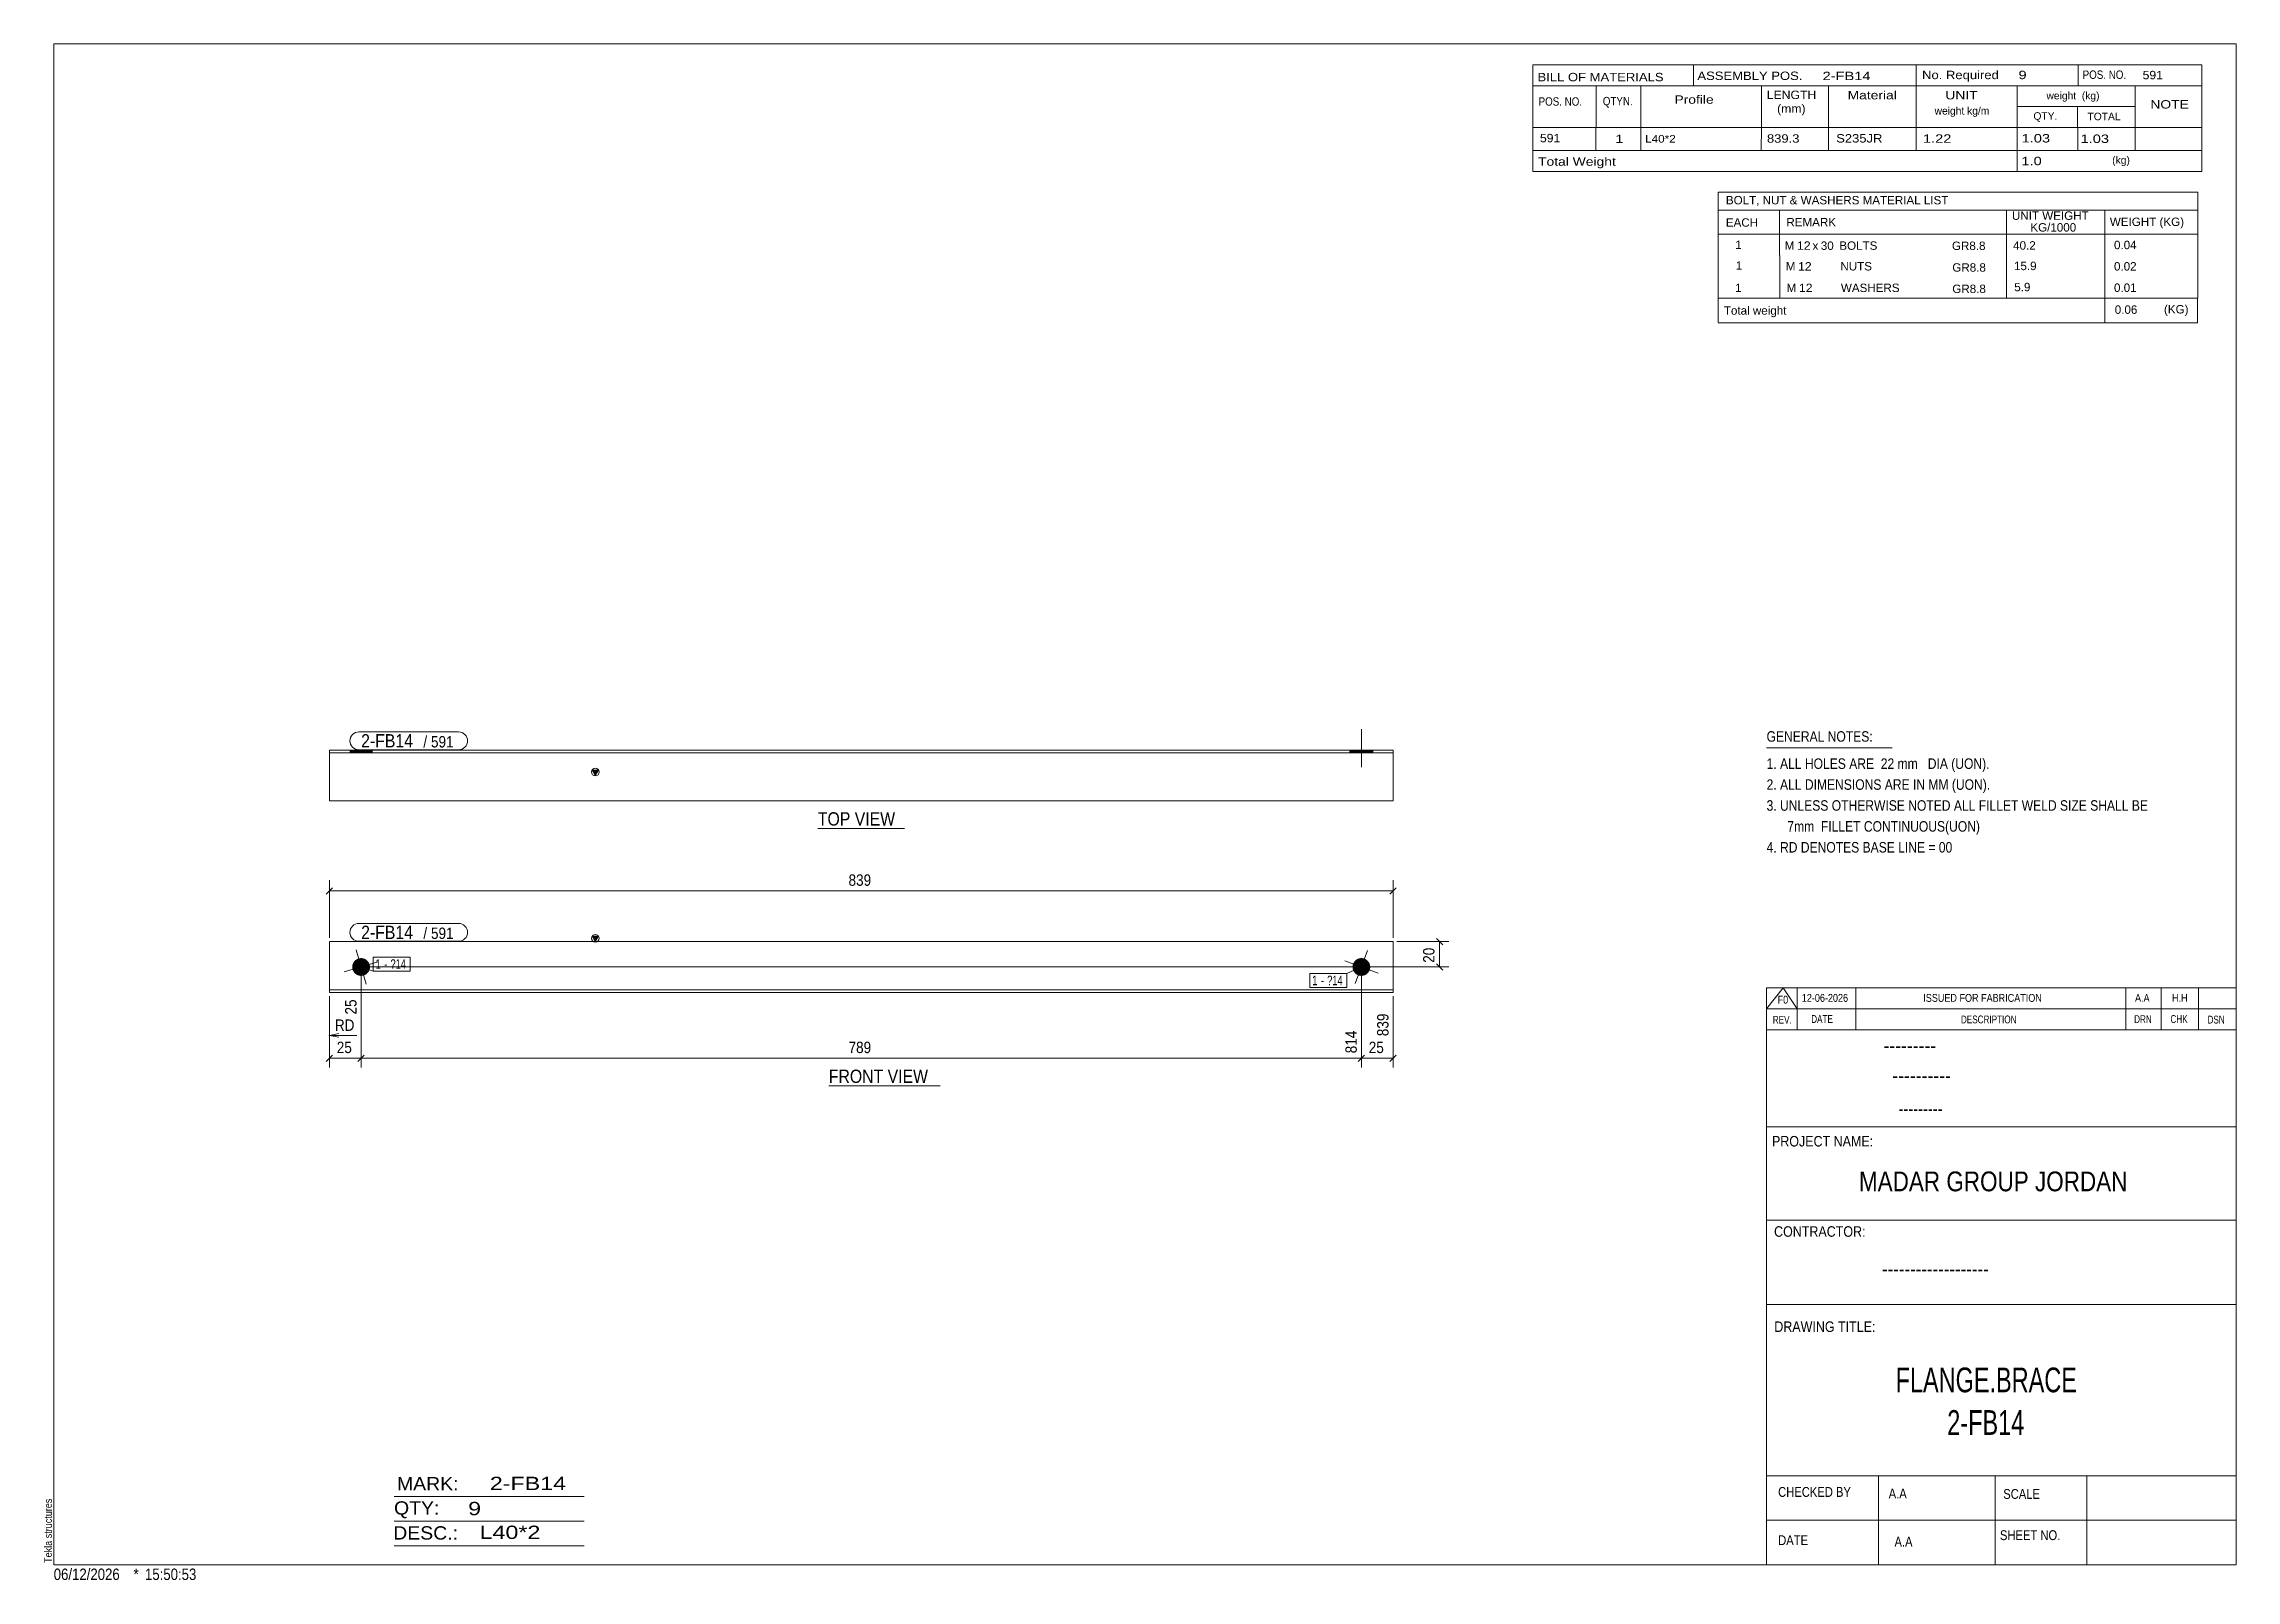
# Model space of a CAD drawing. Header units: millimetres. Extents: x 2 to 579, y 1 to 405.
import ezdxf

# ---------------------------------------------------------------- set-up
doc = ezdxf.new("R2010")
doc.units = ezdxf.units.MM
doc.linetypes.add('XKITLINE00', pattern=[0])
doc.linetypes.add('XKITLINE01', pattern=[4, 1, -1, 1, -1])
for name, color, linetype, lineweight in [('Bolt', 3, 'Continuous', 0), ('BoltMark', 7, 'Continuous', 0), ('Dimensions', 7, 'Continuous', 0), ('DrawingSheet', 5, 'Continuous', 0), ('OtherObjectType', 7, 'Continuous', 0), ('Part', 2, 'Continuous', 0), ('PartMark', 7, 'Continuous', 0)]:
    doc.layers.add(name, color=color, linetype=linetype, lineweight=lineweight)
doc.styles.add('@ARIAL_UNICODE_MS_BOLD', font='ARIAL.TTF')
doc.styles.add('ARIAL', font='ARIAL.TTF')
doc.styles.add('ARIAL_NARROW', font='ARIALN.TTF')
doc.styles.add('COMIC_SANS_MS_BOLD', font='COMICBD.TTF')
doc.styles.add('SWIS721_EX_BT', font='ARIAL.TTF')
doc.styles.add('SWISSE', font='ARIAL.TTF')

# ---------------------------------------------------------------- blocks, each defined once
blk = doc.blocks.new('*A1')
at = {"layer": 'Bolt'}
blk.add_hatch(color=3, dxfattribs=at).paths.add_polyline_path([(83.58, 161.61), (83.57, 161.67), (83.55, 161.72), (83.54, 161.78), (83.53, 161.83), (83.52, 161.89), (83.52, 161.95), (83.51, 162.01), (83.51, 162.06), (83.5, 162.12), (83.5, 162.18), (83.5, 162.23), (83.5, 162.29), (83.5, 162.35), (83.51, 162.41), (83.51, 162.46), (83.52, 162.52), (83.53, 162.58), (83.54, 162.63), (83.55, 162.69), (83.56, 162.74), (83.57, 162.8), (83.59, 162.86), (83.61, 162.91), (83.62, 162.97), (83.64, 163.02), (83.66, 163.07), (83.68, 163.13), (83.71, 163.18), (83.73, 163.23), (83.76, 163.28), (83.78, 163.33), (83.81, 163.38), (83.84, 163.43), (83.87, 163.48), (83.9, 163.53), (83.94, 163.57), (83.97, 163.62), (84, 163.67), (84.04, 163.71), (84.08, 163.75), (84.12, 163.8), (84.16, 163.84), (84.2, 163.88), (84.24, 163.92), (84.28, 163.96), (84.32, 163.99), (84.37, 164.03), (84.41, 164.07), (84.46, 164.1), (84.5, 164.13), (84.55, 164.17), (84.6, 164.2), (84.65, 164.23), (84.7, 164.26), (84.75, 164.28), (84.8, 164.31), (84.85, 164.33), (84.9, 164.36), (84.96, 164.38), (85.01, 164.4), (85.06, 164.42), (85.12, 164.44), (85.17, 164.45), (85.23, 164.47), (85.28, 164.48), (85.34, 164.5), (85.4, 164.51), (85.45, 164.52), (85.51, 164.53), (85.57, 164.53), (85.62, 164.54), (85.68, 164.54), (85.74, 164.55), (85.79, 164.55), (85.85, 164.55), (85.91, 164.55), (85.97, 164.55), (86.02, 164.54), (86.08, 164.54), (86.14, 164.53), (86.19, 164.52), (86.25, 164.51), (86.31, 164.5), (86.36, 164.49), (86.42, 164.48), (86.47, 164.46), (86.53, 164.44), (86.58, 164.43), (86.64, 164.41), (86.69, 164.39), (86.74, 164.37), (86.79, 164.34), (86.85, 164.32), (86.9, 164.29), (86.95, 164.27), (87, 164.24), (87.05, 164.21), (87.1, 164.18), (87.14, 164.15), (87.19, 164.11), (87.24, 164.08), (87.28, 164.05), (87.33, 164.01), (87.37, 163.97), (87.41, 163.93), (87.45, 163.89), (87.5, 163.85), (87.54, 163.81), (87.57, 163.77), (87.61, 163.73), (87.65, 163.68), (87.68, 163.64), (87.72, 163.59), (87.75, 163.55), (87.78, 163.5), (87.81, 163.45), (87.84, 163.4), (87.87, 163.35), (87.9, 163.3), (87.93, 163.25), (87.95, 163.2), (87.97, 163.15), (88, 163.09), (88.02, 163.04), (88.04, 162.99), (88.05, 162.93), (88.07, 162.88), (88.09, 162.82), (88.1, 162.77), (88.11, 162.71), (88.13, 162.65), (88.14, 162.6), (88.14, 162.54), (88.15, 162.48), (88.16, 162.43), (88.16, 162.37), (88.16, 162.31), (88.17, 162.26), (88.17, 162.2), (88.17, 162.14), (88.16, 162.08), (88.16, 162.03), (88.15, 161.97), (88.15, 161.91), (88.14, 161.86), (88.13, 161.8), (88.12, 161.74), (88.11, 161.69), (88.09, 161.63), (88.08, 161.58), (88.06, 161.52), (88.04, 161.47), (88.02, 161.41), (88, 161.36), (87.98, 161.31), (87.96, 161.26), (87.94, 161.2), (87.91, 161.15), (87.88, 161.1), (87.85, 161.05), (87.83, 161), (87.8, 160.95), (87.76, 160.91), (87.73, 160.86), (87.7, 160.81), (87.66, 160.77), (87.63, 160.72), (87.59, 160.68), (87.55, 160.64), (87.51, 160.6), (87.47, 160.55), (87.43, 160.51), (87.39, 160.48), (87.34, 160.44), (87.3, 160.4), (87.26, 160.37), (87.21, 160.33), (87.16, 160.3), (87.12, 160.27), (87.07, 160.24), (87.02, 160.21), (86.97, 160.18), (86.92, 160.15), (86.87, 160.12), (86.82, 160.1), (86.76, 160.08), (86.71, 160.05), (86.66, 160.03), (86.6, 160.01), (86.55, 160), (86.49, 159.98), (86.44, 159.96), (86.38, 159.95), (86.33, 159.94), (86.27, 159.92), (86.22, 159.91), (86.16, 159.91), (86.1, 159.9), (86.04, 159.89), (85.99, 159.89), (85.93, 159.89), (85.87, 159.88), (85.82, 159.88), (85.76, 159.88), (85.7, 159.89), (85.64, 159.89), (85.59, 159.9), (85.53, 159.9), (85.47, 159.91), (85.42, 159.92), (85.36, 159.93), (85.31, 159.94), (85.25, 159.96), (85.19, 159.97), (85.14, 159.99), (85.08, 160.01), (85.03, 160.03), (84.98, 160.05), (84.92, 160.07), (84.87, 160.09), (84.82, 160.11), (84.77, 160.14), (84.72, 160.17), (84.67, 160.2), (84.62, 160.22), (84.57, 160.25), (84.52, 160.29), (84.48, 160.32), (84.43, 160.35), (84.38, 160.39), (84.34, 160.42), (84.3, 160.46), (84.25, 160.5), (84.21, 160.54), (84.17, 160.58), (84.13, 160.62), (84.09, 160.66), (84.06, 160.71), (84.02, 160.75), (83.98, 160.79), (83.95, 160.84), (83.92, 160.89), (83.88, 160.93), (83.85, 160.98), (83.82, 161.03), (83.79, 161.08), (83.77, 161.13), (83.74, 161.18), (83.72, 161.23), (83.69, 161.29), (83.67, 161.34), (83.65, 161.39), (83.63, 161.45), (83.61, 161.5), (83.6, 161.56)], flags=17)
at = {"layer": 'Bolt', "color": 3, "linetype": 'XKITLINE00', "lineweight": 0}
for p, q in [((90.31, 163.54), (81.36, 160.9)), ((87.15, 157.74), (84.51, 166.69))]:
    blk.add_line(p, q, dxfattribs=at)
blk = doc.blocks.new('*A2')
at = {"layer": 'Bolt'}
blk.add_hatch(color=3, dxfattribs=at).paths.add_polyline_path([(348.06, 160.05), (348.01, 160.07), (347.95, 160.09), (347.9, 160.12), (347.85, 160.14), (347.8, 160.17), (347.75, 160.2), (347.7, 160.23), (347.65, 160.26), (347.6, 160.29), (347.56, 160.32), (347.51, 160.36), (347.47, 160.39), (347.42, 160.43), (347.38, 160.47), (347.34, 160.51), (347.29, 160.54), (347.25, 160.59), (347.21, 160.63), (347.18, 160.67), (347.14, 160.71), (347.1, 160.76), (347.07, 160.8), (347.03, 160.85), (347, 160.89), (346.97, 160.94), (346.94, 160.99), (346.91, 161.04), (346.88, 161.09), (346.85, 161.14), (346.83, 161.19), (346.8, 161.24), (346.78, 161.29), (346.76, 161.35), (346.74, 161.4), (346.72, 161.45), (346.7, 161.51), (346.68, 161.56), (346.67, 161.62), (346.65, 161.67), (346.64, 161.73), (346.63, 161.79), (346.62, 161.84), (346.61, 161.9), (346.6, 161.96), (346.6, 162.01), (346.59, 162.07), (346.59, 162.13), (346.59, 162.19), (346.59, 162.24), (346.59, 162.3), (346.59, 162.36), (346.6, 162.41), (346.6, 162.47), (346.61, 162.53), (346.62, 162.58), (346.63, 162.64), (346.64, 162.7), (346.65, 162.75), (346.67, 162.81), (346.68, 162.86), (346.7, 162.92), (346.71, 162.97), (346.73, 163.03), (346.75, 163.08), (346.78, 163.13), (346.8, 163.19), (346.82, 163.24), (346.85, 163.29), (346.88, 163.34), (346.9, 163.39), (346.93, 163.44), (346.96, 163.49), (347, 163.53), (347.03, 163.58), (347.06, 163.63), (347.1, 163.67), (347.13, 163.72), (347.17, 163.76), (347.21, 163.8), (347.25, 163.84), (347.29, 163.88), (347.33, 163.92), (347.37, 163.96), (347.42, 164), (347.46, 164.04), (347.51, 164.07), (347.55, 164.11), (347.6, 164.14), (347.65, 164.17), (347.7, 164.2), (347.74, 164.23), (347.79, 164.26), (347.84, 164.29), (347.9, 164.31), (347.95, 164.34), (348, 164.36), (348.05, 164.38), (348.11, 164.4), (348.16, 164.42), (348.21, 164.44), (348.27, 164.46), (348.32, 164.47), (348.38, 164.49), (348.44, 164.5), (348.49, 164.51), (348.55, 164.52), (348.61, 164.53), (348.66, 164.54), (348.72, 164.54), (348.78, 164.55), (348.83, 164.55), (348.89, 164.55), (348.95, 164.55), (349.01, 164.55), (349.06, 164.55), (349.12, 164.54), (349.18, 164.54), (349.23, 164.53), (349.29, 164.52), (349.35, 164.51), (349.4, 164.5), (349.46, 164.49), (349.51, 164.47), (349.57, 164.46), (349.62, 164.44), (349.68, 164.42), (349.73, 164.4), (349.79, 164.38), (349.84, 164.36), (349.89, 164.34), (349.94, 164.31), (349.99, 164.29), (350.04, 164.26), (350.09, 164.23), (350.14, 164.2), (350.19, 164.17), (350.24, 164.14), (350.29, 164.11), (350.33, 164.08), (350.38, 164.04), (350.42, 164), (350.47, 163.97), (350.51, 163.93), (350.55, 163.89), (350.59, 163.85), (350.63, 163.81), (350.67, 163.76), (350.71, 163.72), (350.74, 163.68), (350.78, 163.63), (350.81, 163.59), (350.84, 163.54), (350.88, 163.49), (350.91, 163.44), (350.94, 163.39), (350.96, 163.34), (350.99, 163.29), (351.02, 163.24), (351.04, 163.19), (351.07, 163.14), (351.09, 163.09), (351.11, 163.03), (351.13, 162.98), (351.15, 162.92), (351.16, 162.87), (351.18, 162.81), (351.19, 162.76), (351.2, 162.7), (351.22, 162.65), (351.23, 162.59), (351.23, 162.53), (351.24, 162.48), (351.25, 162.42), (351.25, 162.36), (351.25, 162.31), (351.26, 162.25), (351.26, 162.19), (351.25, 162.13), (351.25, 162.08), (351.25, 162.02), (351.24, 161.96), (351.23, 161.91), (351.23, 161.85), (351.22, 161.79), (351.21, 161.74), (351.19, 161.68), (351.18, 161.62), (351.16, 161.57), (351.15, 161.51), (351.13, 161.46), (351.11, 161.41), (351.09, 161.35), (351.07, 161.3), (351.04, 161.25), (351.02, 161.2), (350.99, 161.14), (350.97, 161.09), (350.94, 161.04), (350.91, 161), (350.88, 160.95), (350.85, 160.9), (350.81, 160.85), (350.78, 160.81), (350.75, 160.76), (350.71, 160.72), (350.67, 160.67), (350.63, 160.63), (350.59, 160.59), (350.55, 160.55), (350.51, 160.51), (350.47, 160.47), (350.43, 160.43), (350.38, 160.4), (350.34, 160.36), (350.29, 160.33), (350.24, 160.29), (350.2, 160.26), (350.15, 160.23), (350.1, 160.2), (350.05, 160.17), (350, 160.15), (349.95, 160.12), (349.9, 160.1), (349.84, 160.07), (349.79, 160.05), (349.74, 160.03), (349.68, 160.01), (349.63, 159.99), (349.57, 159.98), (349.52, 159.96), (349.46, 159.95), (349.41, 159.93), (349.35, 159.92), (349.3, 159.91), (349.24, 159.9), (349.18, 159.9), (349.13, 159.89), (349.07, 159.89), (349.01, 159.89), (348.95, 159.88), (348.9, 159.88), (348.84, 159.88), (348.78, 159.89), (348.72, 159.89), (348.67, 159.9), (348.61, 159.9), (348.55, 159.91), (348.5, 159.92), (348.44, 159.93), (348.39, 159.95), (348.33, 159.96), (348.27, 159.97), (348.22, 159.99), (348.17, 160.01), (348.11, 160.03)], flags=17)
at = {"layer": 'Bolt', "color": 3, "linetype": 'XKITLINE00', "lineweight": 0}
for p, q in [((353.3, 160.6), (344.55, 163.84)), ((350.54, 166.59), (347.3, 157.84))]:
    blk.add_line(p, q, dxfattribs=at)
blk = doc.blocks.new('*A3')
at = {"layer": 'Part'}
blk.add_hatch(color=2, dxfattribs=at).paths.add_polyline_path([(146.64, 170.28), (148.24, 170.28), (147.44, 168.88)], flags=17)
at = {"layer": 'Part', "color": 2, "linetype": 'XKITLINE00', "lineweight": 0}
for p, q in [((77.5, 168.88), (77.5, 155.55)), ((77.5, 168.88), (357.26, 168.88)), ((147.44, 168.88), (146.64, 170.28)), ((146.64, 170.28), (148.24, 170.28)), ((148.24, 170.28), (147.44, 168.88)), ((357.26, 168.88), (357.26, 155.55)), ((357.26, 156.22), (77.5, 156.22)), ((77.5, 155.55), (357.26, 155.55))]:
    blk.add_line(p, q, dxfattribs=at)
blk.add_circle((147.44, 169.78), 1, dxfattribs=at)
blk = doc.blocks.new('*A4')
at = {"layer": 'Bolt'}
blk.add_hatch(color=3, dxfattribs=at).paths.add_polyline_path([(88.73, 219.25), (88.73, 218.58), (82.93, 218.58), (82.93, 219.25)], flags=17)
at = {"layer": 'Bolt', "color": 3, "linetype": 'XKITLINE00', "lineweight": 0}
for p, q in [((82.93, 218.58), (82.93, 219.25)), ((85.83, 218.58), (85.83, 219.25)), ((88.73, 218.58), (88.73, 219.25))]:
    blk.add_line(p, q, dxfattribs=at)
blk = doc.blocks.new('*A5')
at = {"layer": 'Bolt'}
blk.add_hatch(color=3, dxfattribs=at).paths.add_polyline_path([(351.92, 219.25), (351.92, 218.58), (345.92, 218.58), (345.92, 219.25)], flags=17)
at = {"layer": 'Bolt', "color": 3, "linetype": 'XKITLINE00', "lineweight": 0}
for p, q in [((345.92, 218.58), (345.92, 219.25)), ((348.92, 214.75), (348.92, 224.75)), ((351.92, 218.58), (351.92, 219.25))]:
    blk.add_line(p, q, dxfattribs=at)
blk = doc.blocks.new('*A6')
at = {"layer": 'Part'}
blk.add_hatch(color=2, dxfattribs=at).paths.add_polyline_path([(146.64, 213.98), (148.24, 213.98), (147.44, 212.58)], flags=17)
at = {"layer": 'Part', "color": 2, "linetype": 'XKITLINE00', "lineweight": 0}
for p, q in [((77.5, 218.58), (77.5, 219.25)), ((77.5, 219.25), (357.26, 219.25)), ((357.26, 218.58), (357.26, 219.25)), ((357.26, 218.58), (77.5, 218.58)), ((77.5, 205.92), (77.5, 218.58)), ((147.44, 212.58), (146.64, 213.98)), ((146.64, 213.98), (148.24, 213.98)), ((148.24, 213.98), (147.44, 212.58)), ((357.26, 218.58), (357.26, 205.92)), ((357.26, 205.92), (77.5, 205.92))]:
    blk.add_line(p, q, dxfattribs=at)
at = {"layer": 'Part', "color": 7, "linetype": 'XKITLINE01', "lineweight": 0}
blk.add_line((357.26, 219.25), (357.26, 218.58), dxfattribs=at)
at = {"layer": 'Part', "color": 2, "linetype": 'XKITLINE00', "lineweight": 0}
blk.add_circle((147.44, 213.48), 1, dxfattribs=at)
blk = doc.blocks.new('*A7')
at = {"layer": 'DrawingSheet', "color": 5, "linetype": 'XKITLINE00', "lineweight": 0}
for p, q in [((579, 405), (5, 405)), ((5, 405), (5, 5)), ((579, 5), (579, 405)), ((5, 5), (579, 5))]:
    blk.add_line(p, q, dxfattribs=at)
at = {"layer": 'DrawingSheet', "color": 5, "style": 'ARIAL', "width": 0.85}
blk.add_text('Tekla structures', height=2, rotation=90, dxfattribs=at).set_placement((4.5, 5.5))
blk = doc.blocks.new('*A8')
at = {"layer": 'OtherObjectType', "color": 7, "linetype": 'XKITLINE00', "lineweight": 0}
for p, q in [((442.76, 365.95), (442.75, 354.95)), ((442.76, 365.95), (568.88, 365.95)), ((568.88, 365.95), (568.88, 354.95)), ((442.75, 361.3), (568.88, 361.3)), ((458.87, 361.31), (458.87, 354.95)), ((518.57, 361.31), (518.57, 354.95)), ((544.47, 361.29), (544.47, 354.95)), ((442.76, 354.92), (442.76, 349.42)), ((442.77, 354.95), (568.88, 354.95)), ((458.92, 354.95), (458.92, 349.33)), ((518.57, 354.95), (518.57, 349.33)), ((544.5, 354.95), (544.5, 349.45)), ((568.88, 354.95), (568.88, 349.45)), ((442.79, 349.33), (442.79, 343.72)), ((458.95, 349.33), (458.95, 343.71)), ((518.57, 349.33), (518.57, 343.71)), ((544.5, 349.33), (544.5, 343.83)), ((568.88, 349.33), (568.88, 343.83)), ((442.79, 343.7), (442.79, 338.13)), ((458.95, 343.71), (458.95, 338.09)), ((518.57, 343.71), (518.57, 338.09)), ((544.5, 343.71), (544.5, 338.1)), ((568.88, 343.71), (568.88, 338.1)), ((568.88, 338.1), (442.75, 338.13)), ((442.78, 338.09), (442.78, 331.69)), ((442.85, 338.09), (568.87, 338.09)), ((544.5, 338.06), (544.5, 331.64)), ((568.87, 338.06), (568.87, 331.65)), ((442.77, 331.65), (568.87, 331.65))]:
    blk.add_line(p, q, dxfattribs=at)
at = {"layer": 'OtherObjectType', "color": 7, "style": 'ARIAL_NARROW'}
for s, width, p in [('BOLT, NUT & WASHERS MATERIAL LIST', 1.211571, (444.79, 362.79)), ('EACH', 1.211571, (444.78, 356.92)), ('REMARK', 1.211571, (460.7, 357.01)), ('UNIT WEIGHT', 1.211571, (520.03, 358.72)), (' KG/1000', 1.211571, (524.02, 355.63)), ('WEIGHT (KG)', 1.211571, (545.78, 357.1)), ('1', 1.211571, (447.26, 351.05)), ('M', 1.211571, (460.26, 350.85)), ('12', 1.275, (463.5, 350.83)), ('x', 1.211571, (467.58, 350.83)), ('30', 1.211571, (469.76, 350.82)), ('BOLTS', 1.211571, (474.63, 350.84)), ('GR8.8', 1.211571, (504.25, 350.79)), ('40.2', 1.211571, (520.34, 350.88)), ('0.04', 1.211571, (546.87, 351.01)), ('1', 1.211571, (447.4, 345.61)), ('M', 1.211571, (460.54, 345.41)), ('12', 1.275, (463.78, 345.39)), ('NUTS', 1.211571, (474.91, 345.41)), ('GR8.8', 1.211571, (504.35, 345.09)), ('15.9', 1.211571, (520.56, 345.5)), ('0.02', 1.211571, (546.87, 345.39)), ('1', 1.211571, (447.24, 339.74)), ('M', 1.211571, (460.76, 339.74)), ('12', 1.275, (464, 339.72)), ('WASHERS', 1.211571, (475.04, 339.73)), ('GR8.8', 1.211571, (504.35, 339.47)), ('5.9', 1.211571, (520.64, 339.94)), ('0.01', 1.211571, (546.87, 339.78)), ('Total weight', 1.211571, (444.26, 333.77)), ('0.06', 1.211571, (547.07, 334)), ('(KG)', 1.211571, (560.02, 334.1))]:
    blk.add_text(s, height=2.2, dxfattribs=dict(at, width=width)).set_placement(p)
blk = doc.blocks.new('*A9')
at = {"layer": 'OtherObjectType', "color": 7, "linetype": 'XKITLINE00', "lineweight": 0}
blk.add_line((455.5, 219.82), (488.5, 219.82), dxfattribs=at)
at = {"layer": 'OtherObjectType', "color": 7, "style": 'ARIAL_NARROW', "width": 1.008832}
for s, p in [('GENERAL NOTES:', (455.5, 221.47)), ('1. ALL HOLES ARE  22 mm   DIA (UON).', (455.5, 214.32)), ('2. ALL DIMENSIONS ARE IN MM (UON).', (455.5, 208.82)), ('3. UNLESS OTHERWISE NOTED ALL FILLET WELD SIZE SHALL BE', (455.5, 203.32)), ('7mm  FILLET CONTINUOUS(UON)', (460.95, 197.82)), ('4. RD DENOTES BASE LINE = 00', (455.5, 192.32))]:
    blk.add_text(s, height=2.75, dxfattribs=at).set_placement(p)
blk = doc.blocks.new('*A10')
at = {"layer": 'OtherObjectType', "color": 7, "linetype": 'XKITLINE00', "lineweight": 0}
for p, q in [((455.5, 156.76), (579, 156.76)), ((455.5, 151.21), (459.82, 156.76)), ((455.5, 151.21), (455.5, 156.76)), ((459.82, 156.76), (463.53, 151.21)), ((463.53, 151.21), (463.53, 156.76)), ((478.97, 151.21), (478.97, 156.76)), ((549.98, 151.21), (549.98, 156.76)), ((559.24, 151.21), (559.24, 156.76)), ((569.12, 151.21), (569.12, 156.76)), ((579, 151.21), (579, 156.76)), ((455.5, 151.21), (579, 151.21)), ((455.5, 145.65), (455.5, 151.21)), ((459.21, 151.21), (579, 151.21)), ((463.53, 145.65), (463.53, 151.21)), ((478.97, 145.65), (478.97, 151.21)), ((549.98, 145.65), (549.98, 151.21)), ((559.24, 145.65), (559.24, 151.21)), ((569.12, 145.65), (569.12, 151.21)), ((579, 145.65), (579, 151.21))]:
    blk.add_line(p, q, dxfattribs=at)
at = {"layer": 'OtherObjectType', "color": 7, "style": 'ARIAL_NARROW'}
for s, height, width, p in [('F0', 2.058, 1.008832, (458.4, 152.59)), ('12-06-2026', 2.058, 1.008832, (464.76, 153.06)), ('ISSUED FOR FABRICATION', 2.0583, 1.008832, (496.71, 153.06)), ('A.A', 2.058, 1.008832, (552.4, 153.06)), ('H.H', 2.058, 1.008832, (562.13, 153.06)), ('REV.', 2.058, 0.907949, (457.13, 147.31)), ('DATE', 2.058, 0.907949, (467.23, 147.5)), ('DESCRIPTION', 2.0583, 0.907949, (506.61, 147.39)), ('DRN', 2.058, 0.907949, (552.17, 147.47)), ('CHK', 2.058, 0.907949, (561.72, 147.5)), ('DSN', 2.058, 0.907949, (571.47, 147.35))]:
    blk.add_text(s, height=height, dxfattribs=dict(at, width=width)).set_placement(p)
blk = doc.blocks.new('*A11')
at = {"layer": 'OtherObjectType', "color": 6, "linetype": 'XKITLINE00', "lineweight": 0}
for p, q in [((94.5, 23), (144.5, 23)), ((94.5, 16.5), (144.5, 16.5)), ((94.5, 10), (144.5, 10))]:
    blk.add_line(p, q, dxfattribs=at)
at = {"layer": 'OtherObjectType', "color": 6, "style": 'ARIAL_NARROW'}
for s, width, p in [('MARK:', 1.275, (95.27, 24.58)), ('2-FB14', 1.525501, (119.69, 24.65)), ('QTY:', 1.275, (94.5, 18.19)), ('9', 1.525501, (113.99, 18.05)), ('DESC.:', 1.275, (94.29, 11.63)), ('L40*2', 1.525501, (117, 11.79))]:
    blk.add_text(s, height=3.5, dxfattribs=dict(at, width=width)).set_placement(p)
blk = doc.blocks.new('*A12')
at = {"layer": 'OtherObjectType', "color": 2, "linetype": 'XKITLINE00', "lineweight": 0}
for p, q in [((455.5, 145.65), (579, 145.65)), ((455.5, 5), (455.5, 145.64)), ((578.98, 145.64), (579, 5)), ((579, 120.14), (455.5, 120.14)), ((455.5, 95.63), (579, 95.63)), ((579, 73.49), (455.5, 73.49)), ((579, 28.4), (455.5, 28.4)), ((484.94, 28.4), (484.94, 5)), ((515.62, 5), (515.62, 28.4)), ((539.75, 5), (539.75, 28.4)), ((579, 16.7), (455.5, 16.7)), ((579, 5), (455.5, 5))]:
    blk.add_line(p, q, dxfattribs=at)
at = {"layer": 'OtherObjectType', "color": 4, "style": '@ARIAL_UNICODE_MS_BOLD', "width": 0.85}
blk.add_text('---------', height=3.9, dxfattribs=at).set_placement((486.23, 139.59))
at = {"layer": 'OtherObjectType', "color": 7, "style": 'ARIAL', "width": 0.85}
for s, height, p in [('----------', 3.9, (488.56, 131.77)), ('---------', 3.25, (490.21, 123.31))]:
    blk.add_text(s, height=height, dxfattribs=at).set_placement(p)
at = {"layer": 'OtherObjectType', "color": 3, "width": 0.85}
for s, style, p in [('PROJECT NAME:', 'SWIS721_EX_BT', (456.92, 115.01)), ('CONTRACTOR:', 'SWISSE', (457.47, 91.27)), ('DRAWING TITLE:', 'SWIS721_EX_BT', (457.53, 66.24))]:
    blk.add_text(s, height=2.7618, dxfattribs=dict(at, style=style)).set_placement(p)
at = {"layer": 'OtherObjectType', "color": 7, "width": 0.85}
for s, height, p in [('MADAR GROUP JORDAN', 5.2, (479.79, 103.23)), ('CHECKED BY', 2.592, (458.53, 22.86)), ('A.A', 2.592, (487.61, 22.45)), ('SCALE', 2.592, (517.74, 22.33)), ('DATE', 2.592, (458.54, 10.16)), ('A.A', 2.592, (489.14, 9.76)), ('SHEET NO.', 2.592, (516.87, 11.49))]:
    blk.add_text(s, height=height, dxfattribs=at).set_placement(p)
at = {"layer": 'OtherObjectType', "color": 1}
for s, height, style, width, p in [('-------------------', 3.9, 'COMIC_SANS_MS_BOLD', 0.85, (485.87, 80.86)), ('FLANGE.BRACE', 6.5, 'ARIAL', 0.68, (489.43, 50.37)), ('2-FB14', 6.5, 'ARIAL', 0.68, (503.02, 39.17))]:
    blk.add_text(s, height=height, dxfattribs=dict(at, style=style, width=width)).set_placement(p)
blk = doc.blocks.new('*A13')
at = {"layer": 'OtherObjectType', "color": 7, "linetype": 'XKITLINE00', "lineweight": 0}
for p, q in [((393.98, 399.5), (569.98, 399.5)), ((393.98, 399.5), (393.98, 388.5)), ((436.26, 399.42), (436.26, 393.87)), ((494.85, 394), (494.85, 399.5)), ((537.43, 393.96), (537.43, 399.42)), ((569.98, 394), (569.98, 399.5)), ((393.98, 394), (569.98, 394)), ((410.64, 394), (410.64, 383)), ((422.4, 393.98), (422.4, 383.03)), ((454.12, 393.99), (454.13, 383)), ((471.78, 393.98), (471.78, 383)), ((494.85, 393.98), (494.85, 383)), ((521.43, 394), (521.43, 383)), ((552.42, 394), (552.42, 383)), ((569.98, 394), (569.98, 388.5)), ((393.98, 388.5), (393.98, 383)), ((521.45, 388.52), (552.45, 388.52)), ((537.28, 388.52), (537.28, 383)), ((569.98, 388.5), (569.98, 383)), ((393.98, 383), (569.98, 383)), ((393.98, 383), (393.98, 376.95)), ((410.63, 383), (410.63, 376.95)), ((422.44, 382.99), (422.44, 376.95)), ((454.12, 383), (454.11, 376.95)), ((471.79, 383), (471.79, 376.95)), ((494.87, 383), (494.87, 376.95)), ((521.44, 383), (521.44, 376.95)), ((537.33, 382.95), (537.33, 376.95)), ((552.43, 383), (552.43, 376.95)), ((569.98, 383), (569.98, 376.95)), ((393.98, 376.95), (569.98, 376.95)), ((393.98, 376.95), (393.98, 371.45)), ((521.44, 376.95), (521.44, 371.45)), ((569.98, 376.95), (569.98, 371.45)), ((393.98, 371.45), (569.98, 371.45))]:
    blk.add_line(p, q, dxfattribs=at)
at = {"layer": 'OtherObjectType', "color": 7, "style": 'ARIAL_NARROW'}
for s, height, width, p in [('No. Required', 2.2, 1.36, (496.39, 395.72)), ('9', 2.2, 1.525501, (521.75, 395.72)), ('POS. NO.', 2.2, 1.02, (538.63, 395.79)), ('591', 2.2, 1.270501, (554.4, 395.69)), ('BILL OF MATERIALS', 2.2, 1.36, (395.25, 395.16)), ('ASSEMBLY POS.', 2.2, 1.36, (437.3, 395.5)), ('LENGTH', 2.2, 1.275, (455.54, 390.49)), ('2-FB14', 2.2, 1.525501, (470.23, 395.46)), ('Material', 2.2, 1.445, (476.81, 390.41)), ('UNIT', 2.2, 1.445, (502.52, 390.4)), ('weight  (kg)', 1.98, 1.19, (529.11, 390.39)), ('POS. NO.', 2.2, 1.02, (395.53, 388.74)), ('QTYN.', 2.2, 1.02, (412.42, 388.84)), ('Profile', 2.2, 1.445, (431.26, 389.25)), ('(mm)', 2.2, 1.275, (458.26, 386.86)), ('weight kg/m', 1.98, 1.19, (499.69, 386.4)), ('QTY.', 1.98, 1.19, (525.68, 385.03)), ('TOTAL', 1.98, 1.19, (539.9, 384.91)), ('NOTE', 2.2, 1.445, (556.44, 387.99)), ('591', 2.2, 1.270501, (395.89, 379.12)), ('1', 2.2, 1.525501, (415.71, 378.91)), ('L40*2', 1.98, 1.355501, (423.56, 379.04)), ('839.3', 2.2, 1.355501, (455.59, 379.01)), ('S235JR', 2.2, 1.355501, (473.81, 379.05)), ('1.22', 2.2, 1.525501, (496.62, 378.99)), ('1.03', 2.2, 1.525501, (522.57, 379.07)), ('1.03', 2.2, 1.525501, (538.08, 378.94)), ('Total Weight', 2.2, 1.445, (395.4, 372.94)), ('1.0', 2.2, 1.525501, (522.52, 373.09)), ('(kg)', 1.98, 1.19, (546.4, 373.46))]:
    blk.add_text(s, height=height, dxfattribs=dict(at, width=width)).set_placement(p)
blk = doc.blocks.new('*A14')
at = {"layer": 'OtherObjectType', "color": 7, "style": 'ARIAL_NARROW', "width": 1.008832}
for s, p in [('06/12/2026', (4.99, 1)), ('*', (26, 1)), ('15:50:53', (29, 1))]:
    blk.add_text(s, height=3, dxfattribs=at).set_placement(p)
blk = doc.blocks.new('*A15')
at = {"layer": 'Dimensions', "color": 7, "linetype": 'XKITLINE00', "lineweight": 0}
for p, q in [((358.26, 168.88), (371.9, 168.88)), ((368.65, 169.73), (370.35, 168.03)), ((369.5, 162.22), (369.5, 168.88)), ((86.83, 162.22), (371.9, 162.22)), ((368.65, 163.07), (370.35, 161.37))]:
    blk.add_line(p, q, dxfattribs=at)
at = {"layer": 'Dimensions', "color": 3}
for p in [(369.5, 168.88), (369.5, 162.22)]:
    blk.add_point(p, dxfattribs=at)
at = {"layer": 'Dimensions', "color": 3, "style": 'ARIAL', "width": 0.85}
blk.add_text('20', height=3, rotation=90.00021, dxfattribs=at).set_placement((368.15, 163.32))
blk = doc.blocks.new('*A16')
at = {"layer": 'Dimensions', "color": 7, "linetype": 'XKITLINE00', "lineweight": 0}
for p, q in [((77.5, 169.88), (77.5, 185.07)), ((357.26, 169.88), (357.26, 185.07)), ((78.35, 183.07), (76.65, 181.37)), ((77.5, 182.22), (357.26, 182.22)), ((358.1, 183.07), (356.41, 181.37))]:
    blk.add_line(p, q, dxfattribs=at)
at = {"layer": 'Dimensions', "color": 3}
for p in [(77.5, 182.22), (357.26, 182.22)]:
    blk.add_point(p, dxfattribs=at)
at = {"layer": 'Dimensions', "color": 3, "style": 'ARIAL', "width": 0.85}
blk.add_text('839', height=3, dxfattribs=at).set_placement((214.04, 183.57))
blk = doc.blocks.new('*A17')
at = {"layer": 'Dimensions', "color": 7, "linetype": 'XKITLINE00', "lineweight": 0}
for p, q in [((85.83, 161.22), (85.83, 135.82)), ((77.5, 154.55), (77.5, 135.82)), ((77.5, 154.55), (77.5, 141.82)), ((80, 144.72), (77.5, 144.22)), ((80, 143.72), (77.5, 144.22)), ((84.72, 144.22), (77.5, 144.22)), ((78.35, 139.07), (76.65, 137.37)), ((86.68, 139.07), (84.98, 137.37)), ((77.5, 138.22), (85.83, 138.22))]:
    blk.add_line(p, q, dxfattribs=at)
at = {"layer": 'Dimensions', "color": 7}
blk.add_point((77.5, 144.22), dxfattribs=at)
at = {"layer": 'Dimensions', "color": 3}
for p in [(77.5, 138.22), (85.83, 138.22)]:
    blk.add_point(p, dxfattribs=at)
at = {"layer": 'Dimensions', "color": 3, "style": 'ARIAL', "width": 0.85}
blk.add_text('25', height=3, rotation=90.00021, dxfattribs=at).set_placement((84.63, 149.72))
for s, p in [('RD', (78.94, 145.42)), ('25', (79.44, 139.57))]:
    blk.add_text(s, height=3, dxfattribs=at).set_placement(p)
blk = doc.blocks.new('*A18')
at = {"layer": 'Dimensions', "color": 7, "linetype": 'XKITLINE00', "lineweight": 0}
for p, q in [((85.83, 161.22), (85.83, 135.82)), ((348.92, 161.22), (348.92, 135.82)), ((86.68, 139.07), (84.98, 137.37)), ((349.77, 139.07), (348.07, 137.37)), ((85.83, 138.22), (348.92, 138.22))]:
    blk.add_line(p, q, dxfattribs=at)
at = {"layer": 'Dimensions', "color": 3}
for p in [(85.83, 138.22), (348.92, 138.22)]:
    blk.add_point(p, dxfattribs=at)
at = {"layer": 'Dimensions', "color": 3, "style": 'ARIAL', "width": 0.85}
blk.add_text('814', height=3, rotation=90.00021, dxfattribs=at).set_placement((347.72, 139.52))
blk.add_text('789', height=3, dxfattribs=at).set_placement((214.04, 139.57))
blk = doc.blocks.new('*A19')
at = {"layer": 'Dimensions', "color": 7, "linetype": 'XKITLINE00', "lineweight": 0}
for p, q in [((348.92, 161.22), (348.92, 135.82)), ((357.26, 154.55), (357.26, 135.82)), ((349.77, 139.07), (348.07, 137.37)), ((358.1, 139.07), (356.41, 137.37)), ((348.92, 138.22), (357.26, 138.22))]:
    blk.add_line(p, q, dxfattribs=at)
at = {"layer": 'Dimensions', "color": 3}
for p in [(348.92, 138.22), (357.26, 138.22)]:
    blk.add_point(p, dxfattribs=at)
at = {"layer": 'Dimensions', "color": 3, "style": 'ARIAL', "width": 0.85}
blk.add_text('839', height=3, rotation=90.00021, dxfattribs=at).set_placement((356.06, 144.02))
blk.add_text('25', height=3, dxfattribs=at).set_placement((350.86, 139.57))
blk = doc.blocks.new('*A20')
at = {"layer": 'BoltMark', "color": 7, "linetype": 'XKITLINE00', "lineweight": 0}
for p, q in [((348.92, 162.22), (345.08, 160.53)), ((335.39, 160.53), (345.08, 160.53)), ((335.39, 156.83), (335.39, 160.53)), ((335.39, 156.83), (345.08, 156.83)), ((345.08, 156.83), (345.08, 160.53))]:
    blk.add_line(p, q, dxfattribs=at)
at = {"layer": 'BoltMark', "color": 3, "style": 'ARIAL_NARROW', "width": 0.85}
for s, p in [('1', (335.99, 157.43)), ('-', (338.26, 157.43)), ('?14', (339.92, 157.43))]:
    blk.add_text(s, height=2.5, dxfattribs=at).set_placement(p)
blk = doc.blocks.new('*A21')
at = {"layer": 'BoltMark', "color": 7, "linetype": 'XKITLINE00', "lineweight": 0}
for p, q in [((85.83, 162.22), (89.04, 161.14)), ((89.04, 164.84), (98.72, 164.84)), ((89.04, 161.14), (89.04, 164.84)), ((98.72, 161.14), (98.72, 164.84)), ((89.04, 161.14), (98.72, 161.14))]:
    blk.add_line(p, q, dxfattribs=at)
at = {"layer": 'BoltMark', "color": 3, "style": 'ARIAL_NARROW', "width": 0.85}
for s, p in [('1', (89.64, 161.74)), ('-', (91.91, 161.74)), ('?14', (93.56, 161.74))]:
    blk.add_text(s, height=2.5, dxfattribs=at).set_placement(p)
blk = doc.blocks.new('*A22')
at = {"layer": 'PartMark', "color": 7, "linetype": 'XKITLINE00', "lineweight": 0}
for p, q in [((85.25, 173.68), (111.49, 173.68)), ((85.25, 168.98), (111.49, 168.98))]:
    blk.add_line(p, q, dxfattribs=at)
for centre, start, end in [((85.25, 171.33), 90, 270), ((111.49, 171.33), 270, 90)]:
    blk.add_arc(centre, 2.35, start, end, dxfattribs=at)
at = {"layer": 'PartMark', "color": 1, "style": 'ARIAL', "width": 0.85}
blk.add_text('2-FB14', height=3.5, dxfattribs=at).set_placement((85.85, 169.58))
at = {"layer": 'PartMark', "color": 3, "style": 'ARIAL', "width": 0.85}
for s, p in [('/', (102.21, 169.58)), ('591', (104.22, 169.58))]:
    blk.add_text(s, height=3, dxfattribs=at).set_placement(p)
blk = doc.blocks.new('*A23')
at = {"layer": 'OtherObjectType', "color": 7, "linetype": 'XKITLINE00', "lineweight": 0}
blk.add_line((208.85, 130.97), (238.15, 130.97), dxfattribs=at)
at = {"layer": 'OtherObjectType', "color": 7, "style": 'ARIAL', "width": 0.85}
blk.add_text('FRONT VIEW', height=3.5, dxfattribs=at).set_placement((208.85, 131.72))
blk = doc.blocks.new('*A24')
at = {"layer": 'PartMark', "color": 7, "linetype": 'XKITLINE00', "lineweight": 0}
for p, q in [((85.25, 224.05), (111.49, 224.05)), ((85.25, 219.35), (111.49, 219.35))]:
    blk.add_line(p, q, dxfattribs=at)
for centre, start, end in [((85.25, 221.7), 90, 270), ((111.49, 221.7), 270, 90)]:
    blk.add_arc(centre, 2.35, start, end, dxfattribs=at)
at = {"layer": 'PartMark', "color": 1, "style": 'ARIAL', "width": 0.85}
blk.add_text('2-FB14', height=3.5, dxfattribs=at).set_placement((85.85, 219.95))
at = {"layer": 'PartMark', "color": 3, "style": 'ARIAL', "width": 0.85}
for s, p in [('/', (102.21, 219.95)), ('591', (104.22, 219.95))]:
    blk.add_text(s, height=3, dxfattribs=at).set_placement(p)
blk = doc.blocks.new('*A25')
at = {"layer": 'OtherObjectType', "color": 7, "linetype": 'XKITLINE00', "lineweight": 0}
blk.add_line((205.97, 198.67), (228.79, 198.67), dxfattribs=at)
at = {"layer": 'OtherObjectType', "color": 7, "style": 'ARIAL', "width": 0.85}
blk.add_text('TOP VIEW', height=3.5, dxfattribs=at).set_placement((205.97, 199.42))

msp = doc.modelspace()

# ---------------------------------------------------------------- block references
at = {"lineweight": 0}
for name in ['*A7', '*A13', '*A8', '*A24', '*A4', '*A5', '*A9', '*A25', '*A16', '*A22', '*A15', '*A1', '*A21', '*A20', '*A2', '*A17', '*A18', '*A19', '*A10', '*A12', '*A23', '*A11', '*A14']:
    msp.add_blockref(name, (0, 0), dxfattribs=at)
at = {"layer": 'Part', "lineweight": 0}
for name in ['*A6', '*A3']:
    msp.add_blockref(name, (0, 0), dxfattribs=at)

doc.saveas('drawing.dxf')
